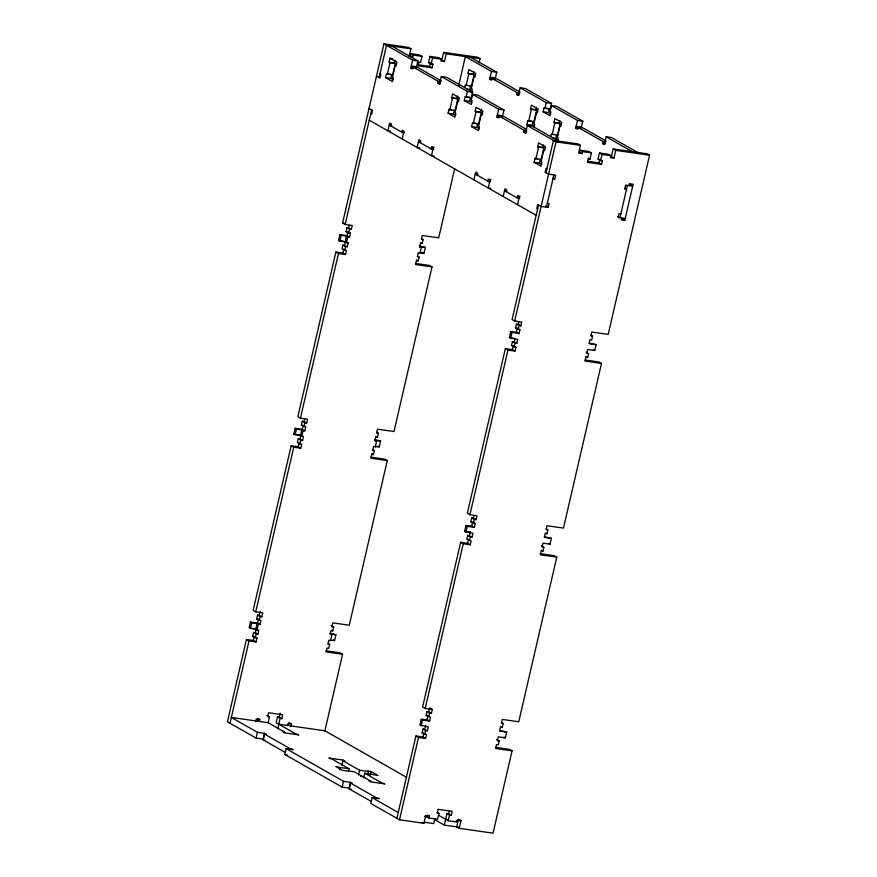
<?xml version="1.0" encoding="UTF-8"?>
<svg xmlns="http://www.w3.org/2000/svg" width="877" height="877" viewBox="0 0 877 877"><rect width="100%" height="100%" fill="white"/><g stroke="black" fill="none" stroke-linecap="round" stroke-linejoin="round"><path stroke-width="1.32" d="M255.262 637.086L256.983 638.061L256.084 641.942L253.508 640.473L246.448 639.465L227.439 721.782L256.117 738.116L263.177 739.125L264.514 733.315L257.454 732.306L231.364 717.441L268.132 722.692L284.762 732.163L282.997 731.911L284.718 732.887L298.838 734.904L295.352 733.676L276.145 722.725L277.483 716.915L281.824 718.636L282.723 714.766L268.603 712.749L267.704 716.619L269.469 716.871L268.132 722.692M304.001 425.959L305.722 426.935L304.823 430.815L302.247 429.335L295.187 428.338L293.85 434.148L303.486 436.625L302.587 440.495L298.246 438.774L297.347 442.644L301.699 444.365L300.8 448.246L298.224 446.777L291.164 445.768L253.146 610.403L255.733 611.872L262.793 612.88L261.894 616.761L257.553 615.04L256.654 618.91L261.006 620.631L260.107 624.501L257.531 623.032L250.471 622.023L249.123 627.833L258.77 630.322L257.871 634.192L253.53 632.47L252.631 636.34L256.983 638.061M344.727 245.33L345.626 241.46L348.202 242.929L347.314 246.799L342.962 245.078L342.074 248.958L346.415 250.679L345.516 254.549L342.94 253.08L335.88 252.072L297.873 416.707L300.449 418.186L307.509 419.184L306.621 423.065L302.269 421.344L301.381 425.213L305.722 426.935M348.202 242.929L338.566 240.451L339.903 234.641L346.963 235.65L349.55 237.119L350.438 233.238L346.097 231.517L346.985 227.647L351.337 229.368L352.225 225.499L345.165 224.49L342.589 223.021L383.951 43.85L408.364 47.336L410.951 48.805L409.164 56.556M250.416 628.579L251.754 622.758L250.471 622.023M295.132 434.882L296.481 429.072L295.187 428.338M339.848 241.186L341.197 235.376L339.903 234.641M230.015 723.251L249.024 640.934L246.448 639.465M255.733 611.872L293.74 447.237L291.164 445.768M300.449 418.186L338.456 253.541L335.88 252.072M345.165 224.49L371.629 109.888M379.083 77.604L386.527 45.319L410.951 48.805M255.711 629.324L257.049 623.514L251.754 622.758M300.427 435.639L301.776 429.829L296.481 429.072M345.143 241.942L346.492 236.132L341.197 235.376M253.508 640.473L254.396 636.592L252.631 636.34M257.871 634.192L255.295 632.723L256.183 628.842L252.653 628.338M257.531 623.032L258.419 619.162L256.654 618.91M259.318 615.292L260.217 611.412M298.224 446.777L299.112 442.896M300.011 439.026L300.91 435.156M302.247 429.335L303.146 425.466L301.381 425.213M306.621 423.065L304.034 421.596L304.626 419.009M342.94 253.08L343.839 249.2M346.963 235.65L347.862 231.769M348.75 227.899L349.353 225.312M255.218 637.809L256.106 633.939M257.005 630.07L258.342 624.249L257.049 623.514M259.241 620.379L260.129 616.509L257.553 615.04M299.934 444.113L300.822 440.243L298.246 438.774M301.721 436.373L303.058 430.563L301.776 429.829M303.957 426.682L304.856 422.813M344.65 250.427L345.549 246.547L342.962 245.078M346.437 242.677L347.785 236.867L346.492 236.132M350.438 233.238L348.673 232.986L349.572 229.116L346.985 227.647M390.035 58.277L396.919 62.19L396.02 66.071L395.154 65.578L392.479 77.198L393.334 77.691L392.447 81.561L385.562 77.636L386.45 73.767L392.611 75.016L395.297 63.396L389.136 62.146L390.035 58.277L392.677 58.649M387.316 74.26L390.002 62.64L389.136 62.146M393.148 79.708L390.857 78.393L391.745 74.523L389.103 74.15M394.431 62.903L395.034 60.316M390.945 126.003L391.394 124.063L389.673 123.087L387.886 130.837L390.528 131.21M255.624 721.574L256.227 718.987L259.756 719.491L259.307 721.431L256.731 719.962M410.557 53.65L410.107 55.58L412.694 57.06L413.133 55.119L410.557 53.65L419.381 54.911L421.958 56.38L420.543 62.508L418.778 62.256L417.956 65.808L432.076 67.825L432.898 64.273L428.557 62.552L429.971 56.424L438.796 57.674L441.372 59.154L440.934 61.083L444.464 61.587L446.25 53.837L443.663 52.368L441.876 60.118L444.464 61.587M256.117 738.116L257.454 732.306M441.241 80.805L418.307 67.737L413.012 66.981L412.563 68.91L410.842 67.935L412.628 60.184L383.951 43.85M416.432 67.397L417.923 60.941L391.822 46.075M284.926 752.269L263.133 739.848L264.47 734.038L266.235 734.29L264.514 733.315M402.225 139.004L404.012 131.254L402.291 130.278L401.841 132.208L404.483 132.591M279.248 717.167L280.147 713.297M432.076 67.825L429.5 66.356L430.322 62.804M277.647 728.842L280.059 718.384L277.483 716.915M432.898 64.273L431.133 64.021L432.547 57.893L429.971 56.424M420.193 142.666L420.642 140.726L418.921 139.75L417.134 147.5L419.776 147.873M287.546 725.454L287.996 723.525L291.526 724.018L290.934 726.605M288.347 725.136L288.939 722.549M502.17 117.704L503.957 109.954L477.855 95.089L472.56 94.332L471.223 100.142L472.078 100.636L471.19 104.506L464.306 100.581L465.205 96.711L471.355 97.961L472.692 92.151L446.601 77.275L441.306 76.529L439.52 84.269L437.798 83.293L438.248 81.353L413.012 66.981M286.132 748.64L343.488 781.319L350.548 782.328L349.21 788.138L342.151 787.129L284.795 754.45L286.132 748.64L293.192 749.649L289.706 748.421L264.47 734.038M434.192 147.314L431.539 146.941L431.089 148.871L433.742 149.254M448.969 109.384L455.13 110.634L457.805 99.002L451.655 97.764L452.543 93.883L459.427 97.807L458.539 101.677L457.673 101.195L454.999 112.815L455.854 113.308L454.955 117.178L448.081 113.254L448.969 109.384L451.622 109.757M449.835 109.877L452.51 98.246M328.36 643.696L329.653 644.431L328.754 648.311L326.989 648.059L326.101 651.929L342.567 654.275L324.786 731.286M330.541 640.561L331.89 634.751L330.596 634.016L335.891 634.773L334.554 640.583L328.776 640.309L327.888 644.178L329.653 644.431M331.89 634.751L330.125 634.499L331.013 630.618L332.778 630.87L333.677 627L331.089 625.531M333.677 627L331.912 626.748L332.8 622.878L349.276 625.224L387.283 460.589L370.818 458.232L371.705 454.363L373.47 454.615L374.369 450.734L373.076 450M375.268 446.864L376.606 441.054L375.312 440.32L380.607 441.076L379.27 446.886L373.492 446.612L372.604 450.482L374.369 450.734M376.606 441.054L374.841 440.802L375.729 436.932L377.494 437.174L378.393 433.304L376.671 432.328M378.393 433.304L376.628 433.052L377.527 429.182L393.992 431.528L432.01 266.893L415.534 264.536L416.422 260.666L418.197 260.918L419.085 257.038L417.792 256.303M419.984 253.168L421.322 247.358L420.028 246.623L425.323 247.38L423.986 253.19L418.219 252.916L417.32 256.797L419.085 257.038M421.322 247.358L419.557 247.106L420.456 243.236L422.221 243.488L423.109 239.607L421.388 238.632M455.667 115.315L453.376 114.01L454.264 110.14L455.13 110.634M457.805 99.002L456.95 98.52L457.542 95.933M464.7 87.601L465.292 85.014L471.442 86.264L474.128 74.644L467.978 73.394L468.866 69.524L475.751 73.438L474.852 77.319L473.997 76.825L471.311 88.445L472.177 88.939L471.278 92.809M466.147 85.507L468.833 73.887L467.978 73.394M466.06 97.204L467.397 91.394L441.306 76.529M471.99 90.956L469.688 89.651L470.587 85.771L471.442 86.264M473.273 74.15L473.865 71.563M471.892 102.653L469.601 101.337L470.5 97.468L465.205 96.711M454.648 168.822L438.708 237.831L422.243 235.485L421.344 239.355L423.109 239.607M479.16 62.651L480.081 58.671L477.494 57.202L443.663 52.368M471.596 126.65L472.484 122.78L478.645 124.03L481.32 112.399L475.17 111.16L476.068 107.279L482.942 111.204L482.054 115.073L481.188 114.591L478.513 126.211L479.368 126.705L478.469 130.574L471.596 126.65L476.891 127.406L479.182 128.711M478.645 124.03L473.35 123.273L476.025 111.642L475.17 111.16M476.891 127.406L477.779 123.536M480.464 111.916L481.056 109.329M520.083 92.052L497.138 78.985L491.844 78.228L491.394 80.169L489.673 79.182L491.471 71.432L465.369 56.566L458.814 84.981L459.669 85.464M494.968 79.939L496.766 72.188L470.664 57.323M473.909 179.851L475.707 172.1L477.428 173.076L476.978 175.016M339.64 769.82L340.177 767.496L335.792 766.509L342.666 770.423L354.165 771.694L370.796 781.177L369.031 780.925L370.752 781.9L384.871 783.917L381.385 782.679L364.755 773.207L363.681 777.855M341.887 765.446L343.006 760.063L328.886 758.046L332.372 759.285L349.002 768.756L348.465 771.08M342.151 787.129L343.488 781.319M526.134 129.16L504.33 116.74L499.035 115.994L498.596 117.924L496.875 116.948L498.662 109.197L472.56 94.332M490.967 179.664L488.325 179.281L487.875 181.221L490.517 181.605M370.96 801.282L349.167 788.861L350.504 783.051L352.269 783.304L350.548 782.328M358.518 774.917L359.592 770.269L342.962 760.798L344.727 761.05L343.006 760.063M581.002 128.952L582.788 121.201L556.698 106.336L551.403 105.58L550.054 111.39L550.92 111.883L550.022 115.753L543.148 111.839L544.036 107.959L550.197 109.208L551.534 103.398L525.433 88.533L520.138 87.777L518.351 95.516L516.63 94.541L517.079 92.6L491.844 78.228M367.88 773.854L368.417 771.53L367.562 771.036L371.092 771.541L377.965 775.465L364.755 773.207M503.168 196.514L504.955 188.763L506.676 189.739L506.226 191.679M370.28 775.027L371.092 771.541M558.726 141.153L532.635 126.288L527.34 125.532L525.553 133.282L523.832 132.306L524.271 130.366L499.035 115.994M530.355 126.463L526.913 124.501L527.811 120.631L531.78 121.201M527.811 120.631L533.961 121.881L536.647 110.261L530.486 109.011L531.385 105.141L538.27 109.055L537.371 112.936L536.516 112.442L533.83 124.063L534.696 124.556L534.093 127.132M350.504 783.051L375.74 797.434L379.226 798.662L372.166 797.653L370.828 803.464L399.506 819.798L423.92 823.284L425.707 815.533L429.237 816.038L428.787 817.978L437.612 819.239L438.96 813.428L437.239 812.442M528.667 121.125L531.352 109.504M534.499 126.573L532.207 125.258L533.106 121.388L533.961 121.881M536.647 110.261L535.781 109.768L536.384 107.18M520.214 196.327L517.573 195.955L517.123 197.884L519.776 198.268M517.507 204.681L519.294 196.93L517.573 195.955M544.902 108.452L546.239 102.642L520.138 87.777M535.003 158.397L541.164 159.636L543.839 148.016L537.689 146.777L538.577 142.896L545.461 146.821L544.573 150.691L543.707 150.197L541.021 161.828L541.887 162.311L540.988 166.191L534.104 162.267L535.003 158.397L537.656 158.77M535.869 158.88L538.544 147.259M550.734 113.9L548.443 112.585L549.331 108.715L544.036 107.959M541.701 164.328L539.399 163.023L540.298 159.154L541.164 159.636M543.839 148.016L542.984 147.522L543.576 144.946M550.723 136.615L551.326 134.028L557.476 135.277L560.162 123.657L554.012 122.407L554.9 118.538L561.784 122.451L560.885 126.332L560.03 125.839L557.344 137.459L558.21 137.952L557.312 141.822M552.181 134.521L554.867 122.901L554.012 122.407M396.919 818.329L415.928 736.011L422.988 737.02L425.564 738.489L426.463 734.619L422.122 732.898L423.01 729.017L427.362 730.738L428.25 726.869L419.897 725.126L421.245 719.315L427.011 719.589L429.587 721.058L430.486 717.178L426.145 715.457L427.033 711.587L431.385 713.308L432.273 709.438L429.697 707.969L428.798 711.839M512.42 349.627L513.319 345.757L515.895 347.226L515.007 351.096L512.42 349.627L505.36 348.618L467.353 513.264L469.929 514.733L476.989 515.742L476.101 519.612L471.749 517.89L470.861 521.771L475.202 523.492L474.314 527.362L471.727 525.893L465.961 525.619L464.624 531.429L472.966 533.172L472.078 537.042L467.726 535.321L466.838 539.202L471.179 540.923L470.291 544.792L467.704 543.323L460.644 542.315L422.637 706.961L425.213 708.43L432.273 709.438M538.533 204.966L512.069 319.568L514.656 321.037L521.716 322.045L520.817 325.915L516.476 324.194L515.577 328.075L519.918 329.796L519.031 333.666L510.677 331.923L509.34 337.733L517.682 339.476L516.794 343.356L512.442 341.635L511.554 345.505L515.895 347.226M545.976 172.681L553.431 140.397L577.855 143.883L580.431 145.352L578.645 153.102L582.175 153.607L582.624 151.666L580.037 150.197L579.587 152.138L582.175 153.607M558.013 139.969L555.722 138.654L556.621 134.784L557.476 135.277M559.307 123.164L559.899 120.577M399.506 819.798L418.504 737.48L415.928 736.011M421.19 725.86L422.528 720.05L421.245 719.315M425.213 708.43L463.231 543.784L460.644 542.315M465.906 532.164L467.255 526.353L465.961 525.619M469.929 514.733L507.947 350.098L505.36 348.618M510.622 338.467L511.971 332.657M514.656 321.037L556.018 141.877L527.34 125.532M422.988 737.02L423.887 733.15L422.122 732.898M424.775 729.269L425.674 725.4M427.011 719.589L427.91 715.709L426.145 715.457M467.704 543.323L468.603 539.454M469.491 535.573L470.39 531.703M471.727 525.893L472.626 522.023M473.514 518.143L474.117 515.566M516.794 343.356L514.207 341.887L514.81 339.3M519.031 333.666L516.443 332.197L517.342 328.327L515.577 328.075M520.817 325.915L518.241 324.446L518.833 321.87M424.698 734.367L425.597 730.486L423.01 729.017M428.721 716.937L429.62 713.056L427.033 711.587M469.414 540.67L470.313 536.801L467.726 535.321M475.202 523.492L473.437 523.24L474.336 519.359L471.749 517.89M514.13 346.974L515.029 343.104M518.154 329.544L519.052 325.674M546.404 207.191L553.858 174.907M537.634 208.836L536.779 208.353L537.667 204.473L541.109 206.435L548.169 207.443L549.068 203.574L547.303 203.321M552.959 178.787L554.724 179.04L555.623 175.159L548.563 174.15L545.121 172.199L546.02 168.318L546.875 168.812M606.117 141.065L583.172 127.998L577.877 127.242L577.428 129.171L575.707 128.195L577.494 120.445L551.403 105.58M434.762 818.932L433.698 823.58L424.501 822.264M613.944 158.145L611.368 156.665L613.155 148.926L615.731 150.395L613.944 158.145L610.414 157.641L610.863 155.7L608.276 154.231L599.451 152.971L598.037 159.099L602.389 160.831L601.567 164.372L587.447 162.366L588.27 158.814L590.035 159.066L591.449 152.927L588.862 151.458L580.037 150.197M458.803 827.164L444.288 825.093L446.963 813.472L451.315 815.193L452.203 811.313L438.083 809.307L437.195 813.176L438.96 813.428M637.568 152.401L611.466 137.536L606.171 136.779L604.385 144.53L602.663 143.554L603.113 141.614L577.877 127.242M448.728 813.724L449.331 811.137M601.567 164.372L598.98 162.903L599.802 159.351M495.538 747.368L509.471 749.364L512.058 750.833L493.049 833.15L459.219 828.327L461.006 820.576L457.476 820.072L457.027 822.012L448.202 820.751L449.55 814.941L446.963 813.472M602.389 160.831L600.624 160.579L602.039 154.44L599.451 152.971M458.43 819.107L456.643 826.858L459.219 828.327M496.557 739.508L499.134 740.988L498.235 744.858L496.47 744.606L495.582 748.476L512.058 750.833M499.134 740.988L497.369 740.736L498.268 736.855L505.327 737.864L506.665 732.054L499.605 731.045L500.504 727.176L502.269 727.428L503.157 723.547L501.436 722.571M503.157 723.547L501.392 723.295L502.291 719.425L518.756 721.771L556.774 557.136L540.298 554.79L541.197 550.909L542.962 551.162L543.85 547.292L541.273 545.823M543.85 547.292L542.085 547.04L542.984 543.159L550.043 544.168L551.381 538.357L544.321 537.349L545.22 533.479L546.985 533.731L547.873 529.861L546.152 528.875M547.873 529.861L546.108 529.609L547.007 525.729L563.483 528.086L601.49 363.44L585.014 361.094L585.913 357.213L587.678 357.465L588.566 353.595L585.989 352.126M590.879 335.178L592.6 336.165L591.701 340.035L589.936 339.783L589.037 343.663L596.097 344.661L594.759 350.471L587.7 349.474L586.801 353.343L588.566 353.595M627.395 185.398L619.951 217.682L617.649 216.378M621.716 217.935L621.267 219.875L624.797 220.379L633.139 184.225L629.609 183.721L629.16 185.65M613.155 148.926L646.985 153.749L649.561 155.218L608.199 334.389L591.723 332.032L590.835 335.913L592.6 336.165M446.25 53.837L480.081 58.671M413.133 55.119L421.958 56.38M432.547 57.893L441.372 59.154M410.337 56.72L412.694 57.06M412.628 60.184L417.923 60.941M491.471 71.432L496.766 72.188M417.945 64.712L429.5 66.356M390.002 62.64L395.297 63.396M468.833 73.887L474.128 74.644M411.291 65.994L416.586 66.751M490.122 77.242L495.417 77.998M410.842 67.935L413.484 68.307M489.673 79.182L492.326 79.566M438.248 81.353L440.89 81.736M517.079 92.6L519.732 92.984M437.798 83.293L440.44 83.666M516.63 94.541L519.283 94.913M385.562 77.636L390.857 78.393M467.046 89.268L469.688 89.651M467.397 91.394L472.692 92.151M546.239 102.642L551.534 103.398M451.655 97.764L456.95 98.52M530.486 109.011L535.781 109.768M464.306 100.581L469.601 101.337M543.148 111.839L548.443 112.585M498.662 109.197L503.957 109.954M577.494 120.445L582.788 121.201M476.025 111.642L481.32 112.399M554.867 122.901L560.162 123.657M497.314 115.008L502.62 115.764M576.156 126.255L581.451 127.012M496.875 116.948L499.517 117.321M575.707 128.195L578.36 128.568M448.081 113.254L453.376 114.01M526.913 124.501L532.207 125.258M524.271 130.366L526.924 130.739M603.113 141.614L605.766 141.997M523.832 132.306L526.474 132.679M602.663 143.554L605.316 143.927M553.08 138.281L555.722 138.654M556.018 141.877L580.431 145.352M615.731 150.395L649.561 155.218M582.624 151.666L591.449 152.927M602.039 154.44L610.863 155.7M391.866 125.4L389.224 125.027L403.563 133.194M537.689 146.777L542.984 147.522M587.426 161.258L598.98 162.903M420.828 142.019L418.472 141.69L432.81 149.857M534.104 162.267L539.399 163.023M434.115 156.04L431.473 155.667L433.26 147.917L431.539 146.941M477.899 174.413L475.257 174.03L489.596 182.208M490.901 188.391L488.248 188.018L490.046 180.267L488.325 179.281M506.862 191.033L504.505 190.704L518.844 198.871M620.839 213.813L619.074 213.56L618.186 217.43L625.246 218.439M342.589 223.021L344.946 223.35M349.572 229.116L351.337 229.368M419.327 245.977L425.323 247.38M347.785 236.867L349.55 237.119M338.566 240.451L343.269 241.12M420.346 252.116L423.986 253.19M345.549 246.547L347.314 246.799M415.49 263.429L429.423 265.424L432.01 266.893M338.456 253.541L345.516 254.549M516.476 324.194L518.241 324.446M516.443 332.197L510.677 331.923M589.519 343.17L596.097 344.661M511.982 338.116L514.635 338.489M512.442 341.635L514.207 341.887M584.97 359.987L598.903 361.971L601.49 363.44M507.947 350.098L515.007 351.096M302.269 421.344L304.034 421.596M374.611 439.662L380.607 441.076M303.058 430.563L304.823 430.815M293.85 434.148L299.726 434.981M300.822 440.243L302.587 440.495M370.763 457.125L384.707 459.109L387.283 460.589M293.74 447.237L300.8 448.246M474.336 519.359L476.101 519.612M544.792 536.867L551.381 538.357M467.255 526.353L474.314 527.362M464.624 531.429L469.919 532.186M470.313 536.801L472.078 537.042M540.254 553.672L554.187 555.667L556.774 557.136M463.231 543.784L470.291 544.792M260.129 616.509L261.894 616.761M329.895 633.358L335.891 634.773M258.342 624.249L260.107 624.501M253.53 632.47L255.295 632.723M326.047 650.822L339.991 652.806L342.567 654.275M249.024 640.934L256.084 641.942M429.62 713.056L431.385 713.308M500.076 730.563L506.665 732.054M422.528 720.05L429.587 721.058M425.597 730.486L427.362 730.738M418.504 737.48L425.564 738.489M280.059 718.384L281.824 718.636M278.722 724.194L324.907 730.793L406.577 777.318M263.133 739.848L264.898 740.1M284.795 754.45L287.152 754.79M340.177 767.496L349.002 768.756M359.592 770.269L368.417 771.53M360.776 776.441L364.558 776.978M349.167 788.861L350.932 789.114M449.55 814.941L451.315 815.193M424.534 816.268L427.154 816.64M445.626 819.282L448.268 819.655M456.183 820.784L458.824 821.157M606.171 136.779L632.273 151.655M549.331 108.715L550.197 109.208M428.557 62.552L431.133 64.021M598.037 159.099L600.624 160.579M588.314 158.079L590.035 159.066M629.258 184.203L632.69 186.154L625.63 185.157L624.742 189.026L626.507 189.279L624.786 188.292M391.745 74.523L392.611 75.016M472.484 122.78L473.35 123.273M379.971 73.734L380.837 74.216L379.938 78.097L376.496 76.135M553.003 178.053L554.724 179.04M622.21 218.91L624.797 220.379M545.593 205.974L548.169 207.443M369.042 108.419L372.484 110.37L371.596 114.251L370.73 113.758M369.239 120.215L536.143 215.293M420.927 242.754L422.221 243.488M593.466 349.737L594.759 350.471M416.476 259.932L418.197 260.918M585.957 356.49L587.678 357.465M517.342 328.327L519.918 329.796M346.097 231.517L348.673 232.986M376.211 436.439L377.494 437.174M545.691 532.997L546.985 533.731M377.976 446.152L379.27 446.886M548.75 543.433L550.043 544.168M371.749 453.628L373.47 454.615M541.241 550.186L542.962 551.162M470.861 521.771L473.437 523.24M331.495 630.135L332.778 630.87M500.975 726.693L502.269 727.428M333.26 639.848L334.554 640.583M504.034 737.129L505.327 737.864M289.805 723.043L291.526 724.018M459.285 819.6L461.006 820.576M266.893 715.402L269.469 716.871M438.5 815.215L448.202 820.751M258.035 718.515L259.756 719.491M427.516 815.062L429.237 816.038M434.784 819.677L444.288 825.093M426.211 816.509L428.787 817.978M422.199 822.308L423.92 823.284M372.166 797.653L398.268 812.519"/></g></svg>
